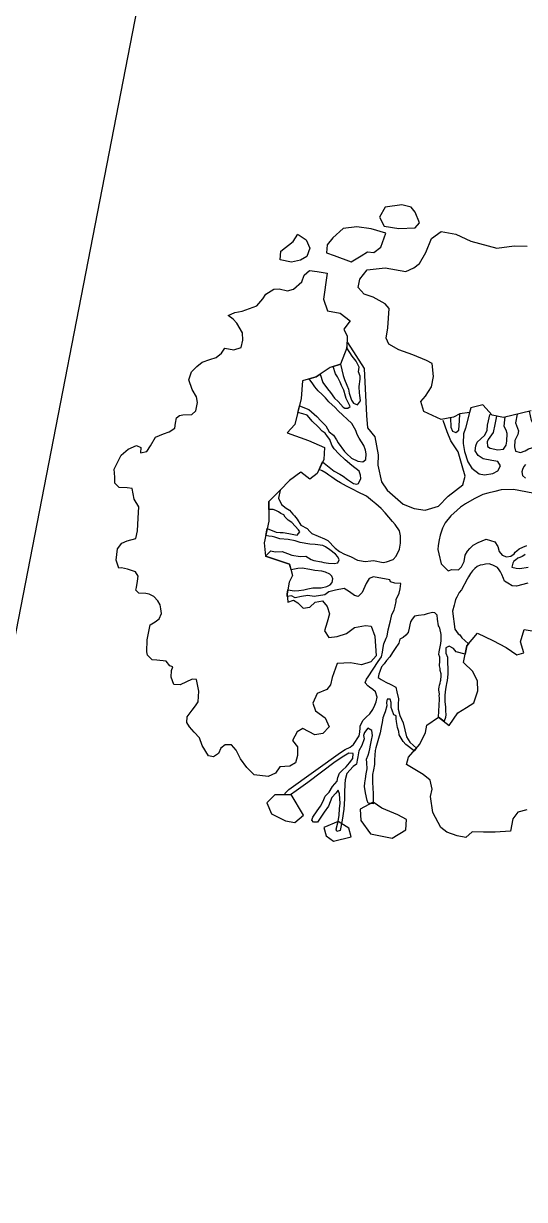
# Model space of a CAD drawing. Header units: millimetres. Extents: x 1101 to 4203, y 1053 to 1744.
# Drawn here: x 1515.72 to 1518.97, y 1436.64 to 1444.26 of the extents above; entities that cross this region are included whole.
import ezdxf

# ---------------------------------------------------------------- set-up
doc = ezdxf.new("R2010")
doc.units = ezdxf.units.MM
doc.layers.add('03_Gruesa', color=7, linetype='Continuous')
doc.layers.add('planting render', color=7, linetype='Continuous')

# ---------------------------------------------------------------- blocks, each defined once
blk = doc.blocks.new('pohon2')
at = {"layer": 'planting render', "color": 94}
for points in [[(-0.1996, 0.7715), (-0.2345, 0.7592), (-0.2428, 0.7356), (-0.2285, 0.7176), (-0.196, 0.7187), (-0.1605, 0.7273), (-0.1533, 0.7397), (-0.1677, 0.7612), (-0.178, 0.7705), (-0.1996, 0.7715)], [(0.1673, 0.3797), (0.1104, 0.3539), (0.0846, 0.3539), (0.0605, 0.3727), (0.0352, 0.361), (0.0345, 0.3497), (0.0141, 0.3428), (0.0021, 0.333), (-0.024, 0.3228), (-0.0647, 0.333), (-0.0753, 0.3537), (-0.0673, 0.3671), (-0.0582, 0.39), (-0.0586, 0.4132), (-0.0669, 0.4404), (-0.0806, 0.4443), (-0.1123, 0.4512), (-0.1446, 0.4563), (-0.1693, 0.4642), (-0.1769, 0.4759), (-0.1777, 0.4995), (-0.1831, 0.5419), (-0.194, 0.5503), (-0.2225, 0.5596), (-0.2437, 0.5617), (-0.2592, 0.5743), (-0.2592, 0.593), (-0.2474, 0.6158), (-0.2087, 0.6281), (-0.1626, 0.6285), (-0.1471, 0.6399), (-0.1365, 0.6521), (-0.1271, 0.6782), (-0.121, 0.7112), (-0.1029, 0.7305), (-0.0699, 0.7305), (-0.0349, 0.7219), (0.0246, 0.7175), (0.0613, 0.7297), (0.0893, 0.7345)], [(-0.2222, 0.7037), (-0.2561, 0.7068), (-0.288, 0.7047), (-0.3168, 0.6955), (-0.3168, 0.6955), (-0.3353, 0.6709), (-0.3445, 0.6534), (-0.3425, 0.6359), (-0.325, 0.6329), (-0.2849, 0.6267), (-0.2664, 0.6441), (-0.2541, 0.6554), (-0.2397, 0.6565), (-0.2273, 0.6709), (-0.2222, 0.7037)], [(-0.4113, 0.6637), (-0.3918, 0.6554), (-0.3805, 0.639), (-0.3836, 0.6195), (-0.3959, 0.6092), (-0.4144, 0.601), (-0.4401, 0.601), (-0.4401, 0.601), (-0.4422, 0.6205), (-0.4195, 0.6462), (-0.4121, 0.664)], [(-0.3319, 0.5868), (-0.3298, 0.5343), (-0.3161, 0.5106), (-0.2872, 0.5106), (-0.2624, 0.4982), (-0.2725, 0.4779), (-0.2624, 0.4641), (-0.2583, 0.4383), (-0.2655, 0.4002), (-0.2861, 0.3888), (-0.313, 0.363), (-0.3409, 0.3486), (-0.3357, 0.3094), (-0.3388, 0.2505), (-0.3522, 0.2289), (-0.3027, 0.2216), (-0.2645, 0.2134), (-0.2614, 0.1869), (-0.2697, 0.1539), (-0.2831, 0.1384), (-0.3058, 0.1497), (-0.3265, 0.127), (-0.343, 0.1023), (-0.3627, 0.0728), (-0.3543, 0.03), (-0.3554, -0.0185), (-0.3471, -0.0473), (-0.2913, -0.0546), (-0.2803, -0.0774), (-0.2844, -0.0936), (-0.2844, -0.1195), (-0.2793, -0.1373), (-0.2676, -0.1307), (-0.2569, -0.1347), (-0.2432, -0.1439), (-0.2295, -0.1388), (-0.2199, -0.1256), (-0.2046, -0.12), (-0.1919, -0.1302), (-0.1842, -0.1452), (-0.1852, -0.164), (-0.1872, -0.1843), (-0.1756, -0.1965), (-0.1578, -0.1909), (-0.139, -0.1808), (-0.1237, -0.164), (-0.1009, -0.1554), (-0.0887, -0.1544), (-0.0765, -0.1747), (-0.0648, -0.2163), (-0.0745, -0.2315), (-0.0933, -0.2422), (-0.1177, -0.2427), (-0.1466, -0.2493), (-0.1517, -0.282), (-0.1517, -0.2988), (-0.1578, -0.3104), (-0.1771, -0.3231), (-0.1821, -0.346), (-0.1735, -0.3612), (-0.1496, -0.3724), (-0.1374, -0.3901), (-0.1481, -0.4074), (-0.1644, -0.4135), (-0.1938, -0.4048), (-0.204, -0.4145), (-0.2106, -0.4354), (-0.1974, -0.4471), (-0.1938, -0.4654), (-0.1948, -0.4821), (-0.206, -0.4918), (-0.2273, -0.4973), (-0.2339, -0.5131), (-0.2487, -0.5232), (-0.2794, -0.5258), (-0.2982, -0.5126), (-0.3154, -0.4969), (-0.3286, -0.4797), (-0.3408, -0.4705), (-0.355, -0.4731), (-0.3627, -0.4817), (-0.3657, -0.4944), (-0.3753, -0.5035), (-0.3865, -0.5035), (-0.4043, -0.4837), (-0.4134, -0.4685), (-0.4277, -0.4583), (-0.4399, -0.4492), (-0.447, -0.4406), (-0.449, -0.4279), (-0.4409, -0.4116), (-0.4355, -0.4009), (-0.4312, -0.3914), (-0.4348, -0.3675), (-0.4446, -0.3435), (-0.4543, -0.3445), (-0.4776, -0.3617), (-0.4914, -0.3638), (-0.5005, -0.349), (-0.5025, -0.3348), (-0.5015, -0.3257), (-0.5081, -0.325), (-0.5178, -0.3166), (-0.5386, -0.3181), (-0.5487, -0.3196), (-0.5609, -0.3115), (-0.564, -0.3044), (-0.568, -0.278), (-0.5681, -0.2447), (-0.5584, -0.2356), (-0.5508, -0.228), (-0.5478, -0.2153), (-0.5513, -0.2051), (-0.5549, -0.197), (-0.5615, -0.1889), (-0.5716, -0.1813), (-0.5828, -0.1782), (-0.5909, -0.1782), (-0.6057, -0.1808), (-0.6133, -0.1757), (-0.6133, -0.1691), (-0.6138, -0.1554), (-0.6143, -0.1437), (-0.6219, -0.1356), (-0.6407, -0.1331), (-0.6539, -0.1331), (-0.6595, -0.1346), (-0.6692, -0.1186), (-0.6707, -0.0938), (-0.6636, -0.0795), (-0.6534, -0.0719), (-0.6352, -0.0638), (-0.6347, -0.0461), (-0.6387, -0.0186), (-0.6424, 0.006), (-0.6556, 0.0212), (-0.6642, 0.043), (-0.6754, 0.0425), (-0.6926, 0.04), (-0.7038, 0.0476), (-0.7069, 0.0603), (-0.7114, 0.078), (-0.7023, 0.111), (-0.6896, 0.1272), (-0.6733, 0.1384), (-0.6632, 0.1359), (-0.6612, 0.1242), (-0.6479, 0.1298), (-0.6424, 0.1435), (-0.6357, 0.1646), (-0.6194, 0.1752), (-0.6083, 0.1818), (-0.5971, 0.192), (-0.5981, 0.2031), (-0.5981, 0.2148), (-0.5925, 0.2214), (-0.5854, 0.224), (-0.5661, 0.2285), (-0.559, 0.2387), (-0.559, 0.2569), (-0.5636, 0.2691), (-0.5763, 0.2828), (-0.5874, 0.3024), (-0.5853, 0.3212), (-0.5757, 0.3349), (-0.5655, 0.3465), (-0.5503, 0.3552), (-0.5376, 0.3628), (-0.5274, 0.3739), (-0.5229, 0.3866), (-0.5026, 0.3866), (-0.4873, 0.3947), (-0.4868, 0.4115), (-0.4909, 0.4272), (-0.507, 0.4458), (-0.5167, 0.4529), (-0.5289, 0.4585), (-0.5157, 0.4682), (-0.5004, 0.4743), (-0.471, 0.492), (-0.4613, 0.5093), (-0.4563, 0.5209), (-0.441, 0.5346), (-0.4298, 0.5377), (-0.4111, 0.5367), (-0.3989, 0.5428), (-0.3836, 0.5626), (-0.3816, 0.5778), (-0.3719, 0.5905), (-0.3552, 0.5915), (-0.3322, 0.5924), (-0.3319, 0.5868)], [(0.2444, -0.0969), (0.3113, -0.0956)], [(0.3265, -0.4867), (0.3076, -0.4955), (0.3, -0.5119), (0.3, -0.5396), (0.3, -0.5396), (0.2672, -0.5485), (0.242, -0.5535), (0.2168, -0.5573), (0.2054, -0.5724), (0.1865, -0.5724), (0.1625, -0.5686), (0.1474, -0.5611), (0.1234, -0.5321), (0.1121, -0.4981), (0.1121, -0.4817), (0.1045, -0.4628), (0.0869, -0.454), (0.0869, -0.454), (0.0465, -0.4388), (0.0465, -0.4388), (0.0478, -0.4224), (0.0478, -0.4224), (0.0667, -0.3897), (0.0667, -0.3897), (0.0743, -0.362), (0.0743, -0.3456), (0.0743, -0.3456), (0.0957, -0.3229), (0.0957, -0.3229), (0.1222, -0.3368), (0.1222, -0.3368), (0.1361, -0.3052), (0.1524, -0.2901), (0.1664, -0.2772), (0.1701, -0.2498), (0.1651, -0.2284), (0.1512, -0.2095), (0.1272, -0.1944), (0.1272, -0.1565), (0.1449, -0.125), (0.1815, -0.1339), (0.213, -0.1439), (0.2395, -0.1553), (0.2533, -0.1477), (0.242, -0.125), (0.2444, -0.0969), (0.2444, -0.0969)], [(0.049, -0.5518), (0.0111, -0.5445), (-0.01, -0.5345), (-0.0355, -0.5555), (-0.0293, -0.58), (-0.0024, -0.6044), (0.0466, -0.6044), (0.0723, -0.5812), (0.0698, -0.558), (0.049, -0.5518)], [(-0.1554, -0.5922), (-0.1909, -0.5528), (-0.1976, -0.5551), (-0.2264, -0.5604), (-0.2399, -0.5812), (-0.2252, -0.6032), (-0.1922, -0.6118), (-0.1713, -0.6118), (-0.1554, -0.5922)], [(-0.0428, -0.6191), (-0.0518, -0.6011), (-0.0779, -0.5917), (-0.1065, -0.6106), (-0.0979, -0.6277), (-0.0795, -0.6363), (-0.0428, -0.6191)]]:
    blk.add_lwpolyline(points, dxfattribs=at)
at = {"layer": 'planting render', "color": 34}
for points in [[(0.178, 0.2608), (0.175, 0.2556), (0.1733, 0.2486), (0.173, 0.2434), (0.1761, 0.236), (0.1835, 0.231)], [(0.2218, 0.2021), (0.1624, 0.2021), (0.1362, 0.1959), (0.1231, 0.1896), (0.1082, 0.1828), (0.0982, 0.1784), (0.0814, 0.1647), (0.0645, 0.1504), (0.0552, 0.1411), (0.0489, 0.1336), (0.0377, 0.1186), (0.0284, 0.1006), (0.0246, 0.0881), (0.0228, 0.0719), (0.0228, 0.0613), (0.0228, 0.0489), (0.0234, 0.0401), (0.0278, 0.0308), (0.0371, 0.0102), (0.0552, -0.0022), (0.0627, 0.0028), (0.077, 0.0046), (0.082, 0.0121), (0.0857, 0.0252), (0.0857, 0.0389), (0.0889, 0.0489), (0.0926, 0.0557), (0.0982, 0.0638), (0.1082, 0.0719), (0.1082, 0.0719), (0.1244, 0.0825), (0.1244, 0.0825), (0.1443, 0.0806), (0.1443, 0.0806), (0.1524, 0.0719), (0.1524, 0.0719), (0.1574, 0.0613), (0.1655, 0.0551), (0.1755, 0.0532), (0.1846, 0.0559), (0.1907, 0.0626), (0.1926, 0.0666), (0.1953, 0.0706), (0.1996, 0.0758), (0.2067, 0.0804), (0.2067, 0.0804), (0.2147, 0.0859)], [(0.2148, 0.0659), (0.2129, 0.0633), (0.2129, 0.0633), (0.2095, 0.0602), (0.2095, 0.0602), (0.2045, 0.0573), (0.2008, 0.0549), (0.1965, 0.0498), (0.1936, 0.0469), (0.1936, 0.0469), (0.1917, 0.0418), (0.1914, 0.0361), (0.1914, 0.0361), (0.1919, 0.0327), (0.2013, 0.0322), (0.2013, 0.0322), (0.2093, 0.0334), (0.2269, 0.0394)], [(0.2327, 0.0051), (0.2096, -0.0067), (0.2001, -0.0078), (0.1893, -0.0034), (0.1818, -0.0003), (0.1785, 0.0049), (0.1728, 0.0128), (0.169, 0.0182), (0.1651, 0.0218), (0.1605, 0.0261), (0.1543, 0.0277), (0.1499, 0.029), (0.1473, 0.0295), (0.1414, 0.0303), (0.1334, 0.028), (0.1275, 0.0259), (0.1221, 0.0236), (0.1162, 0.0198), (0.1121, 0.0144), (0.1077, 0.0079), (0.1043, 0.0015), (0.1015, -0.0062), (0.1, -0.0119), (0.0922, -0.0375), (0.0883, -0.0442), (0.085, -0.055), (0.0832, -0.0609), (0.0829, -0.0676), (0.0824, -0.0742), (0.0816, -0.0876), (0.0942, -0.1253), (0.1036, -0.134), (0.1072, -0.1356), (0.1127, -0.1415), (0.1202, -0.1457), (0.1302, -0.1513), (0.1272, -0.1565), (0.1272, -0.1754), (0.1068, -0.1737), (0.099, -0.1677), (0.099, -0.1677), (0.089, -0.1645), (0.0826, -0.17), (0.0826, -0.17), (0.0848, -0.1815), (0.0899, -0.1892), (0.0977, -0.226), (0.099, -0.2401), (0.099, -0.2465), (0.099, -0.2516), (0.099, -0.2593), (0.1004, -0.2726), (0.1013, -0.279), (0.1013, -0.279), (0.1027, -0.2872), (0.1063, -0.2977), (0.1086, -0.3073), (0.1102, -0.314), (0.1108, -0.3207), (0.1108, -0.3257), (0.1089, -0.3298), (0.0957, -0.3229), (0.0924, -0.2969), (0.0911, -0.2929), (0.0908, -0.2877), (0.0903, -0.2844), (0.0897, -0.2808), (0.0883, -0.2764), (0.0883, -0.2731), (0.0851, -0.2638), (0.0846, -0.2613), (0.0843, -0.2578), (0.0843, -0.2534), (0.0849, -0.2489), (0.0853, -0.2444), (0.0851, -0.2416), (0.0849, -0.2388), (0.0849, -0.235), (0.0831, -0.2282), (0.0799, -0.2215), (0.0788, -0.2171), (0.0766, -0.2112), (0.0758, -0.2079), (0.0753, -0.2038), (0.0734, -0.1926), (0.0703, -0.1873), (0.0695, -0.1813), (0.0695, -0.1773), (0.0695, -0.1739), (0.0695, -0.1623), (0.0696, -0.1557), (0.0677, -0.1475), (0.0666, -0.143), (0.0611, -0.13), (0.0594, -0.1274), (0.057, -0.1249), (0.0526, -0.111), (0.0502, -0.1026), (0.0441, -0.0989), (0.0389, -0.0989), (0.028, -0.1038), (0.0215, -0.1078), (0.0098, -0.111), (0.0013, -0.1147), (-0.0027, -0.1215), (-0.0047, -0.1284), (-0.0051, -0.1352), (-0.0051, -0.1429), (-0.0059, -0.1522), (-0.0092, -0.159), (-0.0144, -0.1655), (-0.0205, -0.1703), (-0.0214, -0.1794), (-0.0274, -0.1923), (-0.0311, -0.202), (-0.0351, -0.2129), (-0.0404, -0.2222), (-0.0444, -0.2307), (-0.0488, -0.2379), (-0.0504, -0.2488), (-0.0517, -0.2549), (-0.0517, -0.2625), (-0.0443, -0.2653), (-0.0331, -0.2693), (-0.0211, -0.2725), (-0.0091, -0.2761), (-0.0051, -0.2857), (-0.0051, -0.2857), (0.0017, -0.3005), (0.0029, -0.312), (0.0049, -0.3228), (0.0112, -0.3356), (0.0164, -0.3428), (0.0212, -0.35), (0.0344, -0.3789), (0.0444, -0.3892), (0.0536, -0.3952), (0.061, -0.3995), (0.0572, -0.4061), (0.0368, -0.396), (0.0292, -0.3904), (0.018, -0.3777), (0.016, -0.3705), (0.0116, -0.3629), (0.0065, -0.3505), (0.0049, -0.3445), (0.0032, -0.3384), (-0.0019, -0.3369), (-0.0075, -0.3278), (-0.0108, -0.3223), (-0.0127, -0.3114), (-0.0167, -0.3046), (-0.0167, -0.3046), (-0.0231, -0.3054), (-0.0231, -0.313), (-0.0211, -0.3206), (-0.0223, -0.3337), (-0.0227, -0.3377), (-0.0243, -0.3481), (-0.0243, -0.3585), (-0.0243, -0.3653), (-0.0243, -0.3733), (-0.0243, -0.3817), (-0.0251, -0.3948), (-0.0271, -0.4162), (-0.0271, -0.4217), (-0.0247, -0.4425), (-0.0231, -0.4525), (-0.0231, -0.4645), (-0.0231, -0.4753), (-0.0191, -0.494), (-0.0167, -0.5024), (-0.0131, -0.5182), (-0.0107, -0.531), (-0.0094, -0.5381), (-0.0203, -0.5393), (-0.0239, -0.5334), (-0.0303, -0.5178), (-0.0351, -0.5042), (-0.0363, -0.4962), (-0.0363, -0.4878), (-0.0371, -0.4767), (-0.0371, -0.4651), (-0.0403, -0.4526), (-0.0423, -0.4447), (-0.0403, -0.4348), (-0.0396, -0.4273), (-0.0396, -0.4203), (-0.0396, -0.4127), (-0.0396, -0.4127), (-0.0396, -0.4013), (-0.0396, -0.3906), (-0.0396, -0.3906), (-0.0434, -0.3798), (-0.0434, -0.3798), (-0.0529, -0.3767), (-0.058, -0.3874), (-0.0592, -0.3944), (-0.0561, -0.4013), (-0.0561, -0.4013), (-0.0586, -0.4171), (-0.0624, -0.4292), (-0.0624, -0.4292), (-0.0624, -0.4431), (-0.0624, -0.4507), (-0.0624, -0.4595), (-0.0687, -0.466), (-0.0788, -0.4839), (-0.0799, -0.4984), (-0.0793, -0.5079), (-0.0765, -0.5258), (-0.0732, -0.5397), (-0.0704, -0.5626), (-0.0698, -0.5866), (-0.0698, -0.61), (-0.0765, -0.6134), (-0.0785, -0.6087), (-0.0779, -0.5917), (-0.0779, -0.5774), (-0.0804, -0.5631), (-0.0812, -0.5508), (-0.0834, -0.5417), (-0.0862, -0.5307), (-0.0911, -0.5239), (-0.095, -0.5307), (-0.1013, -0.5421), (-0.1051, -0.5623), (-0.112, -0.5774), (-0.1219, -0.6013), (-0.1309, -0.6029), (-0.1356, -0.5999), (-0.1345, -0.5925), (-0.1274, -0.5771), (-0.1227, -0.5656), (-0.1189, -0.554), (-0.1164, -0.5417), (-0.1092, -0.5318), (-0.1048, -0.5178), (-0.0969, -0.5045), (-0.0966, -0.4963), (-0.0952, -0.4861), (-0.09, -0.4787), (-0.0837, -0.4694), (-0.0779, -0.4595), (-0.0727, -0.4485), (-0.0741, -0.4381), (-0.0831, -0.4389), (-0.093, -0.4474), (-0.109, -0.4636), (-0.1596, -0.5199), (-0.1816, -0.5427), (-0.192, -0.554), (-0.2033, -0.5562), (-0.2044, -0.552), (-0.1978, -0.543), (-0.1016, -0.441), (-0.0928, -0.4325), (-0.0832, -0.4254), (-0.0771, -0.4182), (-0.0686, -0.397), (-0.0683, -0.3885), (-0.0697, -0.3791), (-0.0705, -0.3747), (-0.0664, -0.361), (-0.0609, -0.3535), (-0.0543, -0.3447), (-0.0499, -0.3343), (-0.0474, -0.3236), (-0.046, -0.3159), (-0.0458, -0.306), (-0.051, -0.295), (-0.0579, -0.2906), (-0.0661, -0.2868), (-0.0706, -0.2847), (-0.0774, -0.2798), (-0.076, -0.2707), (-0.0733, -0.265), (-0.0585, -0.2282), (-0.053, -0.2162), (-0.053, -0.2057), (-0.0534, -0.1953), (-0.0534, -0.1871), (-0.0507, -0.1743), (-0.0499, -0.1689), (-0.0499, -0.155), (-0.0491, -0.1347), (-0.0484, -0.1199), (-0.0453, -0.1099), (-0.0449, -0.1006), (-0.0449, -0.0905), (-0.0453, -0.0862), (-0.0414, -0.0711), (-0.0414, -0.0614), (-0.0418, -0.0494), (-0.055, -0.0513), (-0.0654, -0.0498), (-0.0678, -0.0459), (-0.104, -0.0464), (-0.1132, -0.0517), (-0.1171, -0.0639), (-0.122, -0.0854), (-0.1293, -0.0956), (-0.1376, -0.0952), (-0.1498, -0.0888), (-0.1625, -0.0839), (-0.1811, -0.0912), (-0.1948, -0.0981), (-0.2021, -0.1059), (-0.2242, -0.1142), (-0.2383, -0.1142), (-0.252, -0.1196), (-0.2653, -0.1248), (-0.274, -0.1225), (-0.2828, -0.125), (-0.2844, -0.1195), (-0.2844, -0.1106), (-0.2697, -0.1099), (-0.2601, -0.1075), (-0.2495, -0.1037), (-0.2416, -0.1003), (-0.231, -0.0955), (-0.2128, -0.0921), (-0.2012, -0.087), (-0.1947, -0.0822), (-0.1916, -0.0764), (-0.1916, -0.0678), (-0.195, -0.0624), (-0.1995, -0.0593), (-0.2104, -0.0562), (-0.2186, -0.0562), (-0.2337, -0.0572), (-0.245, -0.0576), (-0.2625, -0.0576), (-0.2717, -0.06), (-0.2751, -0.0613), (-0.2858, -0.066), (-0.2913, -0.0546), (-0.3471, -0.0473), (-0.3374, -0.0333), (-0.3278, -0.0337), (-0.3129, -0.0302), (-0.3002, -0.0322), (-0.2906, -0.0337), (-0.2718, -0.0333), (-0.2595, -0.0302), (-0.2468, -0.0348), (-0.2403, -0.036), (-0.2234, -0.036), (-0.218, -0.036), (-0.2076, -0.036), (-0.195, -0.0341), (-0.1873, -0.031), (-0.1873, -0.031), (-0.1858, -0.0241), (-0.19, -0.018), (-0.1961, -0.013), (-0.2103, -0.0061), (-0.2207, -0.0015), (-0.2272, 0.0001), (-0.2445, -0.0007), (-0.256, -0.0022), (-0.2779, -0.003), (-0.2891, -0.0011), (-0.3048, -0.0011), (-0.3232, -0.0038), (-0.3344, -0.0018), (-0.3409, -0.0018), (-0.3478, -0.0022), (-0.355, -0.0021), (-0.3547, 0.0139), (-0.334, 0.0097), (-0.3248, 0.0104), (-0.3186, 0.0116), (-0.3059, 0.012), (-0.2875, 0.012), (-0.2875, 0.012), (-0.2829, 0.02), (-0.2867, 0.0235), (-0.3041, 0.0371), (-0.3129, 0.0402), (-0.3206, 0.0459), (-0.3248, 0.0498), (-0.3317, 0.0521), (-0.3375, 0.0544), (-0.344, 0.0559), (-0.3498, 0.0571), (-0.3592, 0.0552), (-0.3592, 0.0552), (-0.3627, 0.0728), (-0.343, 0.1023), (-0.3428, 0.0839), (-0.3428, 0.0839), (-0.334, 0.0712), (-0.334, 0.0712), (-0.3221, 0.0655), (-0.314, 0.0628), (-0.3052, 0.0555), (-0.301, 0.0524), (-0.2941, 0.0463), (-0.2833, 0.0352), (-0.2833, 0.0352), (-0.268, 0.0306), (-0.2614, 0.0248), (-0.2561, 0.0218), (-0.2264, 0.0152), (-0.2183, 0.0134), (-0.1995, -0.0002), (-0.1884, -0.0055), (-0.1765, -0.0097), (-0.1623, -0.0117), (-0.1458, -0.0167), (-0.1412, -0.0167), (-0.1289, -0.0167), (-0.1166, -0.0132), (-0.1108, -0.0113), (-0.0891, -0.0109), (-0.0821, -0.0082), (-0.0687, -0.0009), (-0.0637, 0.0083), (-0.0591, 0.0244), (-0.0595, 0.0378), (-0.0629, 0.0539), (-0.0672, 0.0639), (-0.0795, 0.0762), (-0.086, 0.0812), (-0.1056, 0.0975), (-0.116, 0.1048), (-0.1296, 0.1129), (-0.1384, 0.1172), (-0.1534, 0.1256), (-0.1745, 0.131), (-0.1833, 0.1337), (-0.2006, 0.139), (-0.2152, 0.1433), (-0.2252, 0.1467), (-0.2367, 0.1517), (-0.2436, 0.1552), (-0.2501, 0.1586), (-0.2601, 0.1613), (-0.2674, 0.1631), (-0.2628, 0.1813), (-0.2336, 0.1659), (-0.2202, 0.1621), (-0.2125, 0.159), (-0.2014, 0.1532), (-0.1868, 0.1471), (-0.1795, 0.1471), (-0.1757, 0.1498), (-0.1757, 0.1498), (-0.1733, 0.1613), (-0.1749, 0.1686), (-0.1795, 0.1763), (-0.1979, 0.1858), (-0.2151, 0.1948), (-0.231, 0.2052), (-0.2433, 0.2144), (-0.2498, 0.2217), (-0.2563, 0.2328), (-0.2629, 0.2385), (-0.2695, 0.2444), (-0.2767, 0.2478), (-0.2874, 0.255), (-0.3025, 0.2653), (-0.3109, 0.2715), (-0.3163, 0.2756), (-0.3262, 0.2773), (-0.3374, 0.2779), (-0.3366, 0.2927), (-0.3147, 0.2888), (-0.2947, 0.2769), (-0.284, 0.2696), (-0.2709, 0.2604), (-0.2613, 0.2493), (-0.2502, 0.2435), (-0.2417, 0.2347), (-0.2375, 0.229), (-0.2202, 0.2132), (-0.2149, 0.2094), (-0.2022, 0.2017), (-0.1868, 0.1979), (-0.1868, 0.1979), (-0.1757, 0.1983), (-0.1699, 0.2044), (-0.1719, 0.2167), (-0.1749, 0.2243), (-0.1803, 0.2339), (-0.1937, 0.2481), (-0.1999, 0.2554), (-0.2045, 0.2635), (-0.2156, 0.2769), (-0.2506, 0.2981), (-0.2587, 0.3043), (-0.2748, 0.3143), (-0.284, 0.3215), (-0.2921, 0.3273), (-0.3024, 0.3331), (-0.3113, 0.3403), (-0.3166, 0.3461), (-0.3269, 0.3558), (-0.313, 0.363), (-0.3051, 0.3706), (-0.2955, 0.3534), (-0.2955, 0.3534), (-0.2829, 0.3419), (-0.2748, 0.3346), (-0.264, 0.3246), (-0.2548, 0.3189), (-0.2414, 0.3085), (-0.2372, 0.307), (-0.2306, 0.3081), (-0.2306, 0.3081), (-0.2268, 0.3131), (-0.2387, 0.3281), (-0.241, 0.3331), (-0.2471, 0.3457), (-0.251, 0.3511), (-0.2541, 0.3549), (-0.2583, 0.3611), (-0.2633, 0.3676), (-0.2667, 0.3718), (-0.2717, 0.3776), (-0.2717, 0.3776), (-0.2798, 0.3923), (-0.2655, 0.4002), (-0.2547, 0.3773), (-0.2501, 0.3688), (-0.2428, 0.3573), (-0.2375, 0.35), (-0.234, 0.3416), (-0.2259, 0.327), (-0.2206, 0.3216), (-0.2206, 0.3216), (-0.211, 0.3193), (-0.211, 0.3193), (-0.2067, 0.3297), (-0.2106, 0.3412), (-0.2117, 0.3454), (-0.2156, 0.3596), (-0.2167, 0.3765), (-0.2172, 0.3827), (-0.2233, 0.3915), (-0.2232, 0.402), (-0.2329, 0.4137), (-0.2436, 0.4225), (-0.2583, 0.4383), (-0.2596, 0.4505)], [(-0.2596, 0.4505), (-0.2121, 0.4014), (-0.1872, 0.3004), (-0.1799, 0.274), (-0.16, 0.2572), (-0.1454, 0.2197), (-0.1416, 0.1975), (-0.1271, 0.1624), (-0.111, 0.1471), (-0.0705, 0.1234), (-0.0452, 0.1188), (-0.02, 0.1196), (0.0068, 0.1341), (0.0237, 0.1601), (0.0504, 0.1907), (0.052, 0.2105), (0.0413, 0.2312), (0.0263, 0.2601), (0.0061, 0.2809), (-0.0054, 0.2992), (-0.0194, 0.3217)], [(0.1389, 0.3668), (0.1389, 0.3469), (0.1484, 0.3313), (0.1484, 0.3227), (0.1447, 0.3084), (0.1463, 0.2949), (0.1508, 0.2859), (0.1508, 0.2859), (0.1623, 0.285), (0.1717, 0.2904), (0.1779, 0.2961), (0.1935, 0.3047), (0.1971, 0.3116), (0.1971, 0.3194), (0.193, 0.3276), (0.1873, 0.3329), (0.1828, 0.3415), (0.1791, 0.3497), (0.1726, 0.3587), (0.1638, 0.3781)], [(-0.0042, 0.3305), (0.0006, 0.3105), (0.0054, 0.3026), (0.0138, 0.3007), (0.0191, 0.3073), (0.0178, 0.3184), (0.0167, 0.3275), (0.0141, 0.3428)], [(0.0345, 0.3497), (0.0325, 0.3143), (0.0308, 0.3015), (0.0341, 0.2805), (0.04, 0.2631), (0.0515, 0.2427), (0.0634, 0.2308), (0.0812, 0.2216), (0.093, 0.2216), (0.1111, 0.2279), (0.1203, 0.2354), (0.1246, 0.2476), (0.117, 0.2558), (0.1032, 0.2555), (0.0841, 0.2555), (0.0716, 0.2607), (0.0634, 0.2693), (0.0621, 0.2804), (0.0634, 0.289), (0.0706, 0.2982), (0.0772, 0.3077), (0.0802, 0.3195), (0.0792, 0.3304), (0.0795, 0.3399), (0.0795, 0.3539), (0.0814, 0.3564)], [(0.095, 0.3539), (0.0945, 0.3345), (0.0943, 0.3167), (0.0868, 0.2995), (0.0851, 0.2939), (0.0878, 0.2837), (0.0947, 0.2818), (0.1121, 0.2814), (0.1239, 0.2847), (0.1282, 0.2946), (0.1279, 0.3038), (0.1253, 0.3205), (0.1216, 0.3271), (0.116, 0.3343), (0.1147, 0.3422), (0.114, 0.3556)]]:
    blk.add_lwpolyline(points, dxfattribs=at)
blk = doc.blocks.new('Estadio')
at = {"lineweight": 9, "xscale": 2.935702463071011, "yscale": 2.935702463071011, "zscale": 2.935702463071011}
blk.add_blockref('pohon2', (2561.8448, 1501.468), dxfattribs=at)

msp = doc.modelspace()

# ---------------------------------------------------------------- hatches: boundary and pattern name
at = {"layer": '03_Gruesa', "true_color": 0x17923e}
h = msp.add_hatch(color=114, dxfattribs=at)
h.dxf.hatch_style = 1
edge = h.paths.add_edge_path()
edge.add_arc((1334.3594, 1525.8531), 5, 136.14413, 180, ccw=False)
edge.add_line((1330.754, 1529.3174), (1341.9103, 1540.9284))
edge.add_arc((1345.5157, 1537.4642), 5, 110.88099, 136.14413, ccw=False)
edge.add_spline(control_points=[(1343.7928, 1542.158), (1345.9421, 1542.9469), (1348.0525, 1543.7747), (1352.9066, 1545.7865), (1355.6204, 1546.9956), (1363.5712, 1550.7406), (1368.6267, 1553.397), (1378.3112, 1558.8004), (1382.9438, 1561.5476), (1388.6763, 1565.0205), (1389.9469, 1565.7953), (1391.7463, 1566.8962), (1392.2866, 1567.2273), (1393.3636, 1567.8876), (1393.9081, 1568.2216), (1395.0417, 1568.9204), (1395.6256, 1569.2821), (1397.4892, 1570.4476), (1398.8261, 1571.2995), (1401.6276, 1573.1618), (1403.0927, 1574.1733), (1405.705, 1576.0901), (1406.8349, 1576.9533), (1409.0487, 1578.7357), (1410.1315, 1579.649), (1412.2643, 1581.5439), (1413.3184, 1582.5281), (1416.3083, 1585.4721), (1418.211, 1587.5333), (1421.5203, 1591.5574), (1422.9548, 1593.4675), (1425.6836, 1597.5334), (1426.9766, 1599.6846), (1429.3688, 1604.2797), (1430.4633, 1606.7171), (1432.3574, 1611.8877), (1433.1584, 1614.6266), (1434.0191, 1618.8034), (1434.2447, 1620.1318), (1434.5189, 1622.2298), (1434.6006, 1622.9768), (1434.7889, 1625.0723), (1434.8549, 1626.3688), (1434.9136, 1628.8128), (1434.9066, 1629.9546), (1434.8513, 1632.1051), (1434.8025, 1633.1097), (1434.7009, 1634.7698), (1434.6515, 1635.452), (1434.5207, 1637.1325), (1434.4381, 1638.0631), (1434.3679, 1638.8653)], knot_values=[112.284165, 112.284165, 112.284165, 112.284165, 117.860488, 117.860488, 125.336595, 125.336595, 140.288809, 140.288809, 155.241023, 155.241023, 159.568055, 159.568055, 161.441916, 161.441916, 163.315776, 163.315776, 165.189636, 165.189636, 169.132601, 169.132601, 173.075566, 173.075566, 175.964844, 175.964844, 178.66149, 178.66149, 181.358137, 181.358137, 186.416969, 186.416969, 190.514335, 190.514335, 194.6117, 194.6117, 198.709066, 198.709066, 202.806431, 202.806431, 204.657464, 204.657464, 205.67432, 205.67432, 207.603852, 207.603852, 209.533385, 209.533385, 211.462918, 211.462918, 212.994225, 212.994225, 215.456463, 215.456463, 215.456463, 215.456463], degree=3, periodic=0)
edge.add_arc((1439.3489, 1639.3007), 5, 134.18258, 184.9959, ccw=False)
edge.add_spline(control_points=[(1435.8642, 1642.8864), (1435.9019, 1642.923), (1435.9401, 1642.9599), (1436.1844, 1643.1951), (1436.4003, 1643.3981), (1436.855, 1643.8152), (1437.0918, 1644.0276), (1437.4132, 1644.3094), (1437.5048, 1644.3889), (1437.5954, 1644.4668)], knot_values=[246.689761, 246.689761, 246.689761, 246.689761, 246.973973, 246.973973, 248.491627, 248.491627, 250.009281, 250.009281, 250.623207, 250.623207, 250.623207, 250.623207], degree=3, periodic=0)
edge.add_arc((1440.8555, 1640.6758), 5, 42.84354, 131.86659, ccw=False)
edge.add_spline(control_points=[(1444.5216, 1644.0758), (1444.625, 1643.9642), (1444.7326, 1643.8447), (1445.1065, 1643.4158), (1445.3921, 1643.0669), (1446.0161, 1642.2514), (1446.3524, 1641.7876), (1447.1785, 1640.5841), (1447.6905, 1639.7915), (1448.6458, 1638.238), (1449.0701, 1637.5268), (1450.17, 1635.641), (1450.8789, 1634.3894), (1452.2535, 1631.9568), (1452.9001, 1630.8102), (1453.9368, 1629.0035), (1454.2952, 1628.3849), (1454.9442, 1627.2766), (1455.235, 1626.7844), (1456.0778, 1625.3698), (1456.6265, 1624.4627), (1458.3445, 1621.6459), (1459.4726, 1619.8322), (1461.5769, 1616.4165), (1462.5528, 1614.8161), (1464.3186, 1611.8098), (1465.1144, 1610.3952), (1466.6567, 1607.4671), (1467.3626, 1605.9852), (1468.329, 1603.6715), (1468.661, 1602.7852), (1469.2289, 1601.0644), (1469.4653, 1600.2285), (1469.861, 1598.541), (1470.0192, 1597.6924), (1470.1727, 1596.559), (1470.2045, 1596.2969), (1470.2663, 1595.7226), (1470.2957, 1595.4128), (1470.3779, 1594.4238), (1470.4242, 1593.6831), (1470.4952, 1592.0731), (1470.5203, 1591.1941), (1470.5521, 1589.321), (1470.5589, 1588.3265), (1470.5593, 1586.2449), (1470.553, 1585.1492), (1470.5305, 1581.7866), (1470.5082, 1579.4025), (1470.5394, 1575.4533), (1470.5641, 1573.9952), (1470.6646, 1570.9881), (1470.7392, 1569.4378), (1470.9464, 1566.5949), (1471.0612, 1565.3317), (1471.3573, 1562.7487), (1471.539, 1561.4195), (1472.0026, 1558.6593), (1472.2845, 1557.2333), (1472.8376, 1554.9009), (1473.0659, 1554.0203), (1473.5824, 1552.2148), (1473.87, 1551.2929), (1474.8355, 1548.482), (1475.613, 1546.5509), (1477.3553, 1542.9805), (1478.2526, 1541.3634), (1480.3324, 1538.1353), (1481.5125, 1536.5278), (1483.6859, 1533.978), (1484.591, 1533.0063), (1486.5022, 1531.1394), (1487.5096, 1530.2415), (1489.3593, 1528.7453), (1490.1799, 1528.1283), (1491.8563, 1526.9594), (1492.714, 1526.4054), (1494.0354, 1525.6162), (1494.4851, 1525.3583), (1495.3964, 1524.8574), (1495.8572, 1524.6148), (1496.7676, 1524.1554), (1497.221, 1523.9362), (1498.3753, 1523.4012), (1499.0645, 1523.1038), (1500.3939, 1522.5643), (1501.0363, 1522.3213), (1502.4733, 1521.8067), (1503.2572, 1521.5489), (1504.7699, 1521.0848), (1505.495, 1520.8799), (1506.7524, 1520.5459), (1507.2934, 1520.4103), (1509.1031, 1519.9766), (1510.2818, 1519.731), (1512.3607, 1519.3223), (1513.3048, 1519.1508), (1514.4855, 1518.9377), (1514.8228, 1518.8769), (1515.8659, 1518.6879), (1516.5665, 1518.5601), (1517.9746, 1518.3023), (1518.6809, 1518.1726), (1520.8108, 1517.7819), (1522.2456, 1517.5192), (1524.825, 1517.0562), (1525.9594, 1516.8556), (1527.7816, 1516.5418), (1528.4578, 1516.4271), (1529.8246, 1516.2), (1530.5137, 1516.0878), (1531.8509, 1515.8737), (1532.5003, 1515.7713), (1534.392, 1515.4738), (1535.5794, 1515.2877), (1536.924, 1515.0674), (1537.1541, 1515.0293), (1537.3809, 1514.9914)], knot_values=[304.181395, 304.181395, 304.181395, 304.181395, 305.575125, 305.575125, 308.837845, 308.837845, 312.100565, 312.100565, 316.421685, 316.421685, 319.588084, 319.588084, 324.274457, 324.274457, 328.018302, 328.018302, 329.866208, 329.866208, 331.349008, 331.349008, 334.229938, 334.229938, 340.558066, 340.558066, 346.886194, 346.886194, 353.214322, 353.214322, 360.886674, 360.886674, 365.993823, 365.993823, 371.100973, 371.100973, 376.208122, 376.208122, 377.68235, 377.68235, 379.156577, 379.156577, 382.105031, 382.105031, 385.053485, 385.053485, 388.001939, 388.001939, 390.950394, 390.950394, 396.688412, 396.688412, 399.858638, 399.858638, 403.028864, 403.028864, 405.435492, 405.435492, 407.842119, 407.842119, 410.248747, 410.248747, 411.677671, 411.677671, 413.106595, 413.106595, 415.964443, 415.964443, 418.265423, 418.265423, 420.566404, 420.566404, 422.020567, 422.020567, 423.474731, 423.474731, 424.556725, 424.556725, 425.638718, 425.638718, 426.18639, 426.18639, 426.734061, 426.734061, 427.281733, 427.281733, 428.13582, 428.13582, 428.989907, 428.989907, 430.119485, 430.119485, 431.249063, 431.249063, 432.185627, 432.185627, 434.465364, 434.465364, 436.745102, 436.745102, 437.79156, 437.79156, 439.933333, 439.933333, 442.075106, 442.075106, 446.358651, 446.358651, 449.648158, 449.648158, 451.560254, 451.560254, 453.472351, 453.472351, 455.384447, 455.384447, 459.208639, 459.208639, 460.011863, 460.011863, 460.011863, 460.011863], degree=3, periodic=0)
edge.add_arc((1536.5557, 1510.06), 5, -26.03193, 80.81545, ccw=False)
edge.add_line((1541.0484, 1507.8656), (1510.4857, 1445.2912))
edge.add_arc((1505.9929, 1447.4856), 5, 270, 333.96807, ccw=False)
edge.add_line((1505.9929, 1442.4856), (1410.1007, 1442.4856))
edge.add_arc((1415.1007, 1442.4856), 5, 180, 270)
edge.add_line((1415.1007, 1437.4856), (1512.2378, 1437.4856))
edge.add_line((1512.2378, 1437.4856), (1550.8303, 1516.5002))
edge.add_spline(control_points=[(1550.8303, 1516.5002), (1550.5036, 1516.6532), (1550.2224, 1516.7825), (1549.8249, 1516.9599), (1549.6825, 1517.0216), (1549.3839, 1517.1473), (1549.2283, 1517.2109), (1548.7368, 1517.4057), (1548.3885, 1517.5352), (1547.4661, 1517.8563), (1546.8687, 1518.0449), (1544.877, 1518.6142), (1543.3396, 1518.9724), (1540.7101, 1519.4869), (1539.782, 1519.6547), (1537.8294, 1519.9884), (1536.8031, 1520.1542), (1534.4195, 1520.5321), (1533.0445, 1520.7451), (1530.8205, 1521.1033), (1530.0354, 1521.2326), (1528.4233, 1521.5042), (1527.5911, 1521.6476), (1525.2484, 1522.058), (1523.7552, 1522.3276), (1521.3294, 1522.7701), (1520.3878, 1522.943), (1518.9803, 1523.2012), (1518.512, 1523.2871), (1517.5763, 1523.4583), (1517.1082, 1523.5437), (1516.4085, 1523.671), (1516.1757, 1523.7132), (1515.7078, 1523.7979), (1515.4758, 1523.8398), (1514.3801, 1524.0374), (1513.3934, 1524.2152), (1511.7683, 1524.5343), (1511.1941, 1524.651), (1509.8646, 1524.9381), (1509.094, 1525.1151), (1507.6635, 1525.4743), (1507.0019, 1525.6502), (1505.821, 1525.9911), (1505.3161, 1526.1444), (1504.2802, 1526.4785), (1503.7518, 1526.6581), (1502.1931, 1527.2216), (1501.125, 1527.6469), (1499.4775, 1528.3982), (1498.9506, 1528.652), (1497.8923, 1529.1915), (1497.3583, 1529.4791), (1496.4619, 1529.9899), (1496.0896, 1530.2105), (1494.7178, 1531.0544), (1493.7448, 1531.7162), (1491.9711, 1533.0472), (1491.1732, 1533.6996), (1489.5623, 1535.1266), (1488.7569, 1535.9067), (1487.2298, 1537.5194), (1486.5131, 1538.347), (1484.6962, 1540.6242), (1483.6834, 1542.1025), (1482.1102, 1544.7275), (1481.4971, 1545.8775), (1480.4037, 1548.1552), (1479.924, 1549.2807), (1478.7904, 1552.2352), (1478.2318, 1554.0411), (1477.5577, 1556.6382), (1477.3582, 1557.493), (1476.9466, 1559.4437), (1476.7505, 1560.5303), (1476.4177, 1562.6542), (1476.2812, 1563.6881), (1476.0185, 1566.0031), (1475.9067, 1567.2723), (1475.7344, 1569.7507), (1475.6739, 1570.9575), (1475.5734, 1573.6536), (1475.5446, 1575.1291), (1475.5125, 1578.533), (1475.5218, 1580.4214), (1475.5451, 1584.0432), (1475.5601, 1585.7731), (1475.5582, 1588.6398), (1475.5481, 1589.8282), (1475.5081, 1591.6717), (1475.4864, 1592.368), (1475.4294, 1593.6882), (1475.3939, 1594.3151), (1475.3097, 1595.4919), (1475.2609, 1596.041), (1475.1523, 1597.0508), (1475.0937, 1597.5037), (1474.9638, 1598.3659), (1474.8954, 1598.7669), (1474.684, 1599.8808), (1474.5247, 1600.5872), (1474.1333, 1602.0965), (1473.8936, 1602.8983), (1473.3469, 1604.5219), (1473.0397, 1605.3443), (1472.0252, 1607.8278), (1471.2141, 1609.5413), (1469.5032, 1612.7939), (1468.6587, 1614.2938), (1466.8073, 1617.4445), (1465.7974, 1619.0989), (1463.6435, 1622.5939), (1462.5011, 1624.4309), (1460.7664, 1627.2786), (1460.2085, 1628.203), (1459.0807, 1630.1019), (1458.5037, 1631.0914), (1457.6901, 1632.5086), (1457.4252, 1632.9733), (1456.6107, 1634.4074), (1456.0821, 1635.3458), (1454.9825, 1637.2888), (1454.4198, 1638.2773), (1453.3443, 1640.1241), (1452.8278, 1640.9884), (1451.8343, 1642.5899), (1451.3592, 1643.3241), (1450.2532, 1644.9454), (1449.6383, 1645.7697), (1448.4972, 1647.1594), (1447.9681, 1647.7294), (1447.2745, 1648.3943), (1447.0866, 1648.5649), (1446.5486, 1649.0279), (1446.1692, 1649.326), (1445.3708, 1649.8945), (1444.9549, 1650.1629), (1444.1486, 1650.6325), (1443.763, 1650.8358), (1443.0223, 1651.1881), (1442.6575, 1651.3418), (1442.0526, 1651.5671), (1441.8049, 1651.6492), (1441.3569, 1651.7813), (1441.1513, 1651.833), (1440.8075, 1651.907), (1440.6653, 1651.9322), (1440.4262, 1651.9672), (1440.3335, 1651.9767), (1440.1924, 1651.9871), (1440.1428, 1651.9885), (1440.1129, 1651.9887)], knot_values=[275.199907, 275.199907, 275.199907, 275.199907, 276.531117, 276.531117, 277.531216, 277.531216, 278.531315, 278.531315, 280.660712, 280.660712, 283.916412, 283.916412, 290.794637, 290.794637, 294.23375, 294.23375, 297.672863, 297.672863, 301.837318, 301.837318, 304.044915, 304.044915, 306.450982, 306.450982, 310.878309, 310.878309, 313.718124, 313.718124, 315.138032, 315.138032, 316.55794, 316.55794, 317.267894, 317.267894, 317.977848, 317.977848, 320.4593, 320.4593, 321.700026, 321.700026, 323.193268, 323.193268, 324.36222, 324.36222, 325.192147, 325.192147, 326.022074, 326.022074, 327.558397, 327.558397, 328.273916, 328.273916, 328.989435, 328.989435, 329.506795, 329.506795, 330.916176, 330.916176, 332.159846, 332.159846, 333.537277, 333.537277, 334.914708, 334.914708, 337.275711, 337.275711, 339.11345, 339.11345, 340.951188, 340.951188, 344.0122, 344.0122, 345.542706, 345.542706, 347.556808, 347.556808, 349.57091, 349.57091, 352.139245, 352.139245, 354.707579, 354.707579, 357.997182, 357.997182, 362.520316, 362.520316, 367.043449, 367.043449, 370.505555, 370.505555, 372.75825, 372.75825, 375.010944, 375.010944, 377.263639, 377.263639, 379.516333, 379.516333, 381.525654, 381.525654, 385.153447, 385.153447, 389.323775, 389.323775, 393.494103, 393.494103, 401.671795, 401.671795, 408.089458, 408.089458, 414.507121, 414.507121, 420.924784, 420.924784, 423.897184, 423.897184, 426.869584, 426.869584, 428.355784, 428.355784, 431.541712, 431.541712, 435.241607, 435.241607, 438.941503, 438.941503, 442.641399, 442.641399, 447.935281, 447.935281, 453.229164, 453.229164, 455.300345, 455.300345, 458.892236, 458.892236, 462.484127, 462.484127, 465.699093, 465.699093, 468.914059, 468.914059, 471.346696, 471.346696, 473.779332, 473.779332, 475.847959, 475.847959, 477.916585, 477.916585, 479.743299, 479.743299, 479.743299, 479.743299], degree=3, periodic=0)
edge.add_spline(control_points=[(1440.1129, 1651.9887), (1440.0901, 1651.9833), (1440.0555, 1651.9744), (1439.9363, 1651.9389), (1439.8386, 1651.9069), (1439.5427, 1651.7933), (1439.3275, 1651.7014), (1438.8188, 1651.4529), (1438.5275, 1651.2976), (1437.9363, 1650.9493), (1437.655, 1650.7738), (1437.0583, 1650.3788), (1436.7447, 1650.1606), (1436.1611, 1649.733), (1435.8973, 1649.533), (1435.3553, 1649.1078), (1435.0774, 1648.8828), (1434.509, 1648.4087), (1434.2193, 1648.16), (1433.6276, 1647.6382), (1433.3264, 1647.3655), (1432.5836, 1646.6753), (1432.1566, 1646.2601), (1431.3632, 1645.4502), (1430.9959, 1645.0532), (1430.3532, 1644.3176), (1430.0801, 1643.9817), (1429.618, 1643.3741), (1429.4313, 1643.1048), (1429.2261, 1642.7851), (1429.1668, 1642.6871), (1429.1183, 1642.6029)], knot_values=[235.135666, 235.135666, 235.135666, 235.135666, 236.659746, 236.659746, 238.942649, 238.942649, 241.841974, 241.841974, 244.741298, 244.741298, 246.987427, 246.987427, 249.233557, 249.233557, 250.966046, 250.966046, 252.698535, 252.698535, 254.431025, 254.431025, 256.163514, 256.163514, 258.945487, 258.945487, 261.825923, 261.825923, 264.706358, 264.706358, 267.586793, 267.586793, 269.106773, 269.106773, 269.106773, 269.106773], degree=3, periodic=0)
edge.add_spline(control_points=[(1429.1183, 1642.6029), (1429.1183, 1642.503), (1429.1196, 1642.3893), (1429.1257, 1642.1179), (1429.131, 1641.9588), (1429.1498, 1641.5398), (1429.1652, 1641.2657), (1429.205, 1640.6598), (1429.2292, 1640.3288), (1429.2854, 1639.6143), (1429.3173, 1639.2333), (1429.3977, 1638.3026), (1429.4483, 1637.7332), (1429.5608, 1636.4153), (1429.6233, 1635.6526), (1429.7396, 1634.0238), (1429.7944, 1633.1471), (1429.8719, 1631.3621), (1429.897, 1630.467), (1429.9072, 1628.5873), (1429.8925, 1627.5968), (1429.8233, 1626.0365), (1429.7925, 1625.5046), (1429.7119, 1624.4161), (1429.6621, 1623.8581), (1429.5405, 1622.7228), (1429.4689, 1622.1468), (1429.2691, 1620.7429), (1429.1298, 1619.9168), (1428.7896, 1618.1606), (1428.5823, 1617.234), (1428.0138, 1614.9793), (1427.6263, 1613.6695), (1426.6299, 1610.707), (1425.9914, 1609.0836), (1424.29, 1605.2598), (1423.1651, 1603.1264), (1420.7587, 1599.1046), (1419.472, 1597.2067), (1416.7814, 1593.6194), (1415.3805, 1591.9322), (1413.2138, 1589.5349), (1412.4809, 1588.7587), (1410.9979, 1587.2506), (1410.2478, 1586.5186), (1408.7316, 1585.0954), (1407.9653, 1584.4042), (1406.4201, 1583.0623), (1405.6405, 1582.4113), (1403.8566, 1580.974), (1402.8545, 1580.2051), (1400.3068, 1578.3241), (1398.7825, 1577.2719), (1395.8566, 1575.3323), (1394.455, 1574.4442), (1392.5806, 1573.2772), (1392.0479, 1572.9482), (1391.0076, 1572.3081), (1390.5049, 1571.9998), (1389.0168, 1571.0875), (1388.024, 1570.4799), (1385.4817, 1568.9297), (1383.92, 1567.9827), (1379.6812, 1565.4391), (1376.966, 1563.8372), (1368.5283, 1559.0106), (1362.6044, 1555.8217), (1351.4596, 1550.5555), (1346.3546, 1548.3849), (1341.0277, 1546.4735)], knot_values=[111.356051, 111.356051, 111.356051, 111.356051, 112.247689, 112.247689, 113.27473, 113.27473, 114.606057, 114.606057, 115.918039, 115.918039, 117.230022, 117.230022, 118.887771, 118.887771, 120.793395, 120.793395, 122.69902, 122.69902, 124.417602, 124.417602, 126.136185, 126.136185, 126.995476, 126.995476, 127.854767, 127.854767, 128.714059, 128.714059, 129.980059, 129.980059, 131.442739, 131.442739, 133.600383, 133.600383, 136.459295, 136.459295, 140.58884, 140.58884, 144.718385, 144.718385, 148.84793, 148.84793, 150.912702, 150.912702, 152.977474, 152.977474, 155.042247, 155.042247, 157.107019, 157.107019, 159.809069, 159.809069, 164.096103, 164.096103, 168.383137, 168.383137, 170.139124, 170.139124, 171.895111, 171.895111, 175.326634, 175.326634, 180.609611, 180.609611, 189.475969, 189.475969, 207.540256, 207.540256, 221.736628, 221.736628, 221.736628, 221.736628], degree=3, periodic=0)
edge.add_arc((1342.7163, 1541.7673), 5, 110.49083, 136.14413)
edge.add_line((1339.1109, 1545.2315), (1316.2934, 1521.484))
edge.add_line((1316.2934, 1521.484), (1324.3594, 1521.484))
edge.add_line((1324.3594, 1521.484), (1324.3594, 1506.484))
edge.add_line((1324.3594, 1506.484), (1309.3594, 1506.484))
edge.add_line((1309.3594, 1506.484), (1309.3594, 1491.484))
edge.add_line((1309.3594, 1491.484), (1305.3264, 1491.484))
edge.add_line((1305.3264, 1491.484), (1272.7326, 1457.5618))
edge.add_arc((1276.338, 1454.0975), 5, 136.14413, 254.44101)
edge.add_line((1274.9968, 1449.2808), (1316.7013, 1437.6688))
edge.add_arc((1318.0425, 1442.4856), 5, 254.44101, 270)
edge.add_line((1318.0425, 1437.4856), (1400.1007, 1437.4856))
edge.add_arc((1400.1007, 1442.4856), 5, 270, 360)
edge.add_line((1405.1007, 1442.4856), (1334.3594, 1442.4856))
edge.add_arc((1334.3594, 1447.4856), 5, 180, 270, ccw=False)
edge.add_line((1329.3594, 1447.4856), (1329.3594, 1525.8531))

# ---------------------------------------------------------------- linework, layer by layer
for points in [[(1404.7293, 1355.9439), (1469.3289, 1355.93, -0.325438), (1497.8734, 1335.1408, 0.707899), (1628.926, 1331.6395), (1648.3878, 1431.7619, 0.782061), (1518.0834, 1466.686, -0.160409), (1515.7895, 1464.5599), (1467.4524, 1442.4307)], [(1507.2594, 1397.0546), (1499.5211, 1357.2445, 0.834348), (1624.1024, 1333.0284), (1643.3951, 1432.2811, 0.834348), (1518.8139, 1456.4972), (1511.0756, 1416.6871)]]:
    msp.add_lwpolyline(points, format="xyb")
msp.add_spline([(1206.5503, 1742.4115), (1198.0362, 1713.2454), (1191.7119, 1699.4579), (1188.1153, 1692.6555), (1185.8035, 1676.355), (1188.2037, 1664.121), (1192.3698, 1645.3954), (1198.9569, 1631.5786), (1205.9186, 1617.9233), (1212.006, 1606.1156), (1219.7978, 1593.7415), (1226.0266, 1584.5563), (1235.4119, 1573.9158), (1239.3812, 1569.0438), (1262.4559, 1553.7528), (1273.8171, 1547.9432), (1292.2788, 1545.8638), (1304.6291, 1545.0318), (1323.8599, 1547.2408), (1343.7684, 1554.2437), (1348.1774, 1560.24), (1355.0992, 1558.4777), (1361.05, 1563.5276), (1368.8106, 1564.7437), (1375.8103, 1569.684), (1387.223, 1575.3083), (1397.8753, 1585.5801), (1409.7173, 1597.182), (1418.4099, 1615.5818), (1419.8552, 1625.0772), (1420.3743, 1641.9972), (1422.2281, 1651.7009), (1429.1729, 1651.4466), (1435.2598, 1654.7094), (1443.3615, 1656.5898), (1455.3, 1651.1824), (1462.2703, 1643.1824), (1465.9266, 1633.2204), (1474.1943, 1620.717), (1478.6515, 1616.6683), (1481.0516, 1602.6577), (1484.1315, 1591.3145), (1484.8906, 1574.3323), (1484.3576, 1564.2094), (1486.4216, 1559.1806), (1489.3938, 1548.0727), (1492.6687, 1543.867), (1495.8857, 1536.9452), (1501.5511, 1533.0657), (1522.8517, 1526.997), (1548.8401, 1524.6516), (1563.3663, 1519.9099), (1597.0148, 1518.9157), (1608.069, 1518.7587), (1621.8736, 1530.8002), (1629.2276, 1540.852), (1637.3278, 1541.7511), (1654.5783, 1528.4147), (1666.4474, 1514.0718), (1678.809, 1502.2832), (1683.2594, 1485.4173), (1688.2578, 1473.2477), (1696.0932, 1461.9994), (1707.1284, 1455.1418), (1716.5787, 1451.3207), (1728.0907, 1440.4496), (1739.1186, 1428.4923), (1751.9983, 1419.8853), (1768.1383, 1407.7162), (1779.7506, 1403.8918), (1792.3021, 1394.7422), (1800.3273, 1389.8722), (1811.7513, 1382.9479), (1818.4724, 1377.6351), (1820.1683, 1369.0146), (1828.2118, 1360.8478), (1834.333, 1353.3106), (1847.2705, 1343.5382), (1858.5982, 1336.7892), (1868.4196, 1330.8009), (1878.3987, 1329.6308), (1894.1546, 1331.0849)], degree=3)

# ---------------------------------------------------------------- block references
at = {"rotation": 349}
msp.add_blockref('Estadio', (-1282.9552, 455.6952), dxfattribs=at)

doc.saveas('drawing.dxf')
